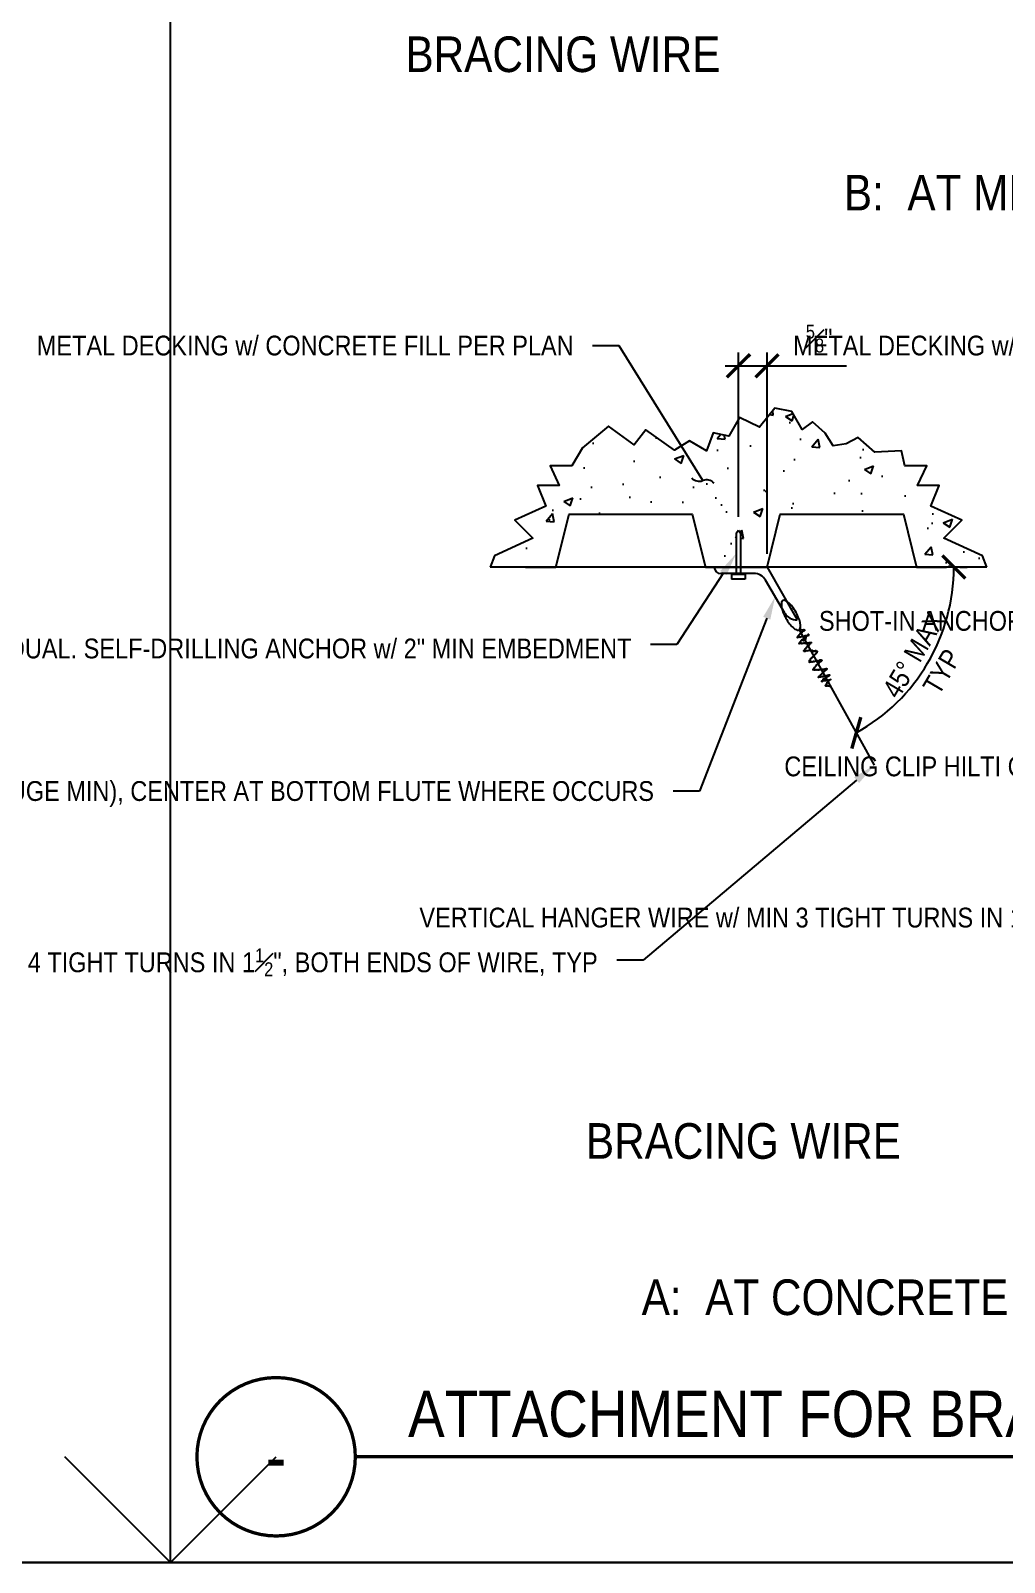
# Model space of a CAD drawing. Header units: inches. Extents: x -16404 to 14624, y -1591 to 16152.
# Drawn here: x -15247 to -15191.6, y 7440 to 7527 of the extents above; entities that cross this region are included whole.
import ezdxf
from ezdxf import colors
from ezdxf.entities.mleader import LeaderData, LeaderLine
from ezdxf.enums import TextEntityAlignment as Align
from ezdxf.math import Vec2, Vec3

# ---------------------------------------------------------------- set-up
doc = ezdxf.new("R2010")
doc.units = ezdxf.units.IN
doc.header["$LTSCALE"] = 24
doc.header["$MEASUREMENT"] = 0
doc.linetypes.add('DASHED2', pattern=[0.375, 0.25, -0.125])
doc.layers.get('0').update_dxf_attribs({"linetype": 'CONTINUOUS'})
doc.layers.get('DefPoints').update_dxf_attribs({"color": 251, "linetype": 'CONTINUOUS'})
doc.layers.add('NON-PLOT', color=253, linetype='CONTINUOUS', plot=False)
doc.layers.add('S-ANNO-GRID-NONPLOT', color=251, linetype='CONTINUOUS', plot=False)
for name, color, linetype in [('S-ANNO-DIMS', 2, 'CONTINUOUS'), ('S-ANNO-NOTE', 4, 'CONTINUOUS'), ('S-ARCH', 1, 'CONTINUOUS'), ('S-SIMPSON', 2, 'CONTINUOUS'), ('S-STEEL', 4, 'CONTINUOUS')]:
    doc.layers.add(name, color=color, linetype=linetype)
doc.layers.add('S-HATCH2', color=2, linetype='CONTINUOUS', transparency=0.5)
doc.styles.add('Arial', font='arial.ttf', dxfattribs={"width": 0.85})
doc.dimstyles.new('DIM-12', dxfattribs={"dimscale": 12, "dimtxt": 0.09375, "dimasz": 0.109375, "dimexe": 0.0625, "dimexo": 0.0625, "dimgap": 0.0625, "dimtad": 1, "dimdec": 4, "dimzin": 11, "dimdsep": 46, "dimlunit": 4, "dimtxsty": 'Arial', "dimblk": 'ARCHTICK', "dimcen": 0.125, "dimclrd": 256, "dimclre": 256, "dimclrt": 4, "dimadec": 0, "dimazin": 0, "dimtfac": 0.75, "dimtdec": 4, "dimtofl": 0, "dimtmove": 0, "dimatfit": 3, "dimldrblk": 'ARCHTICK', "dimfxl": 1, "dimfrac": 1, "dimtolj": 1, "dimtzin": 11, "dimarcsym": 0})
doc.dimstyles.new('DIM-12$0', dxfattribs={"dimscale": 12, "dimtxt": 0.09375, "dimasz": 0.109375, "dimexe": 0.0625, "dimexo": 0.0625, "dimgap": 0.0625, "dimtad": 1, "dimdec": 4, "dimzin": 11, "dimdsep": 46, "dimlunit": 4, "dimtxsty": 'Arial', "dimblk": 'ARCHTICK', "dimblk1": 'ARCHTICK', "dimblk2": 'ARCHTICK', "dimsah": 1, "dimcen": 0.125, "dimdle": 0.0625, "dimclrd": 256, "dimclre": 256, "dimclrt": 4, "dimadec": 0, "dimazin": 0, "dimtfac": 0.75, "dimtdec": 4, "dimtofl": 0, "dimtmove": 0, "dimatfit": 3, "dimldrblk": 'ARCHTICK', "dimfxl": 1, "dimfrac": 1, "dimtolj": 1, "dimtzin": 11, "dimarcsym": 0})

# ---------------------------------------------------------------- blocks, each defined once
blk = doc.blocks.new('_ARCHTICK')
at = {"color": 0, "linetype": 'ByBlock', "const_width": 0.15}
blk.add_lwpolyline([(-0.5, -0.5), (0.5, 0.5)], dxfattribs=at)
blk = doc.blocks.new('*D2214')
at = {"layer": 'DefPoints', "color": 0, "transparency": 16777216}
for p in [(-15196.619, 7496.562), (-15194.921, 7496.562), (-15203.297, 7492.986), (-15197.101, 7489.541), (-15199.025, 7485.297)]:
    blk.add_point(p, dxfattribs=at)
at = {"layer": 'S-ANNO-DIMS', "lineweight": -2, "transparency": 16777216}
blk.add_line((-15194.171, 7496.562), (-15193.752, 7496.562), dxfattribs=at)
blk.add_arc((-15205.284, 7496.562), 10.781, 299.05815, 360, dxfattribs=at)
at = {"layer": 'S-ANNO-DIMS', "lineweight": -2, "transparency": 16777216, "xscale": 1.3125, "yscale": 1.3125, "zscale": 1.3125}
for p, rotation in [((-15194.502, 7496.562), 89.99999999998322), ((-15200.047, 7487.137), 209.0581480678287)]:
    blk.add_blockref('_ARCHTICK', p, dxfattribs=dict(at, rotation=rotation))
at = {"layer": 'S-ANNO-DIMS', "color": 4, "transparency": 16777216, "insert": (-15195.991, 7491.094), "char_height": 1.125, "attachment_point": 5, "rotation": 59.52907, "style": 'Arial'}
blk.add_mtext('\\A1;45° MAX\\PTYP', dxfattribs=at)
blk = doc.blocks.new('*D2216')
at = {"layer": 'DefPoints', "color": 0, "transparency": 16777216}
for p in [(-15205.119, 7507.996), (-15206.745, 7498.654), (-15205.119, 7496.562)]:
    blk.add_point(p, dxfattribs=at)
at = {"layer": 'S-ANNO-DIMS', "lineweight": -2, "transparency": 16777216}
for p, q in [((-15206.745, 7499.404), (-15206.745, 7508.746)), ((-15205.119, 7497.312), (-15205.119, 7508.746)), ((-15207.495, 7507.996), (-15205.119, 7507.996)), ((-15205.119, 7507.996), (-15200.606, 7507.996))]:
    blk.add_line(p, q, dxfattribs=at)
at = {"layer": 'S-ANNO-DIMS', "lineweight": -2, "transparency": 16777216, "xscale": 1.3125, "yscale": 1.3125, "zscale": 1.3125, "rotation": 180}
blk.add_blockref('_ARCHTICK', (-15206.745, 7507.996), dxfattribs=at)
at = {"layer": 'S-ANNO-DIMS', "lineweight": -2, "transparency": 16777216, "xscale": 1.3125, "yscale": 1.3125, "zscale": 1.3125}
blk.add_blockref('_ARCHTICK', (-15205.119, 7507.996), dxfattribs=at)
at = {"layer": 'S-ANNO-DIMS', "color": 4, "transparency": 16777216, "insert": (-15202.158, 7509.543), "char_height": 1.125, "attachment_point": 5, "style": 'Arial'}
blk.add_mtext('\\A1;{\\H0.7x;\\S5#8;}"', dxfattribs=at)
blk = doc.blocks.new('*U332')
at = {"const_width": 0.188}
for points in [[(-4.5, 0, -1), (4.5, 0, 3.732051)], [(-4.5, 0, 1), (4.5, 0, -3.732051)]]:
    blk.add_lwpolyline(points, format="xyb", dxfattribs=at)
blk.add_lwpolyline([(4.5, 0), (82.209, 0)], dxfattribs=at)
blk.add_circle((0, 0), 4.5)
at = {"style": 'Arial', "width": 0.85}
for tag, p in [('DWG_TITLE_1', (7.5, 6.188)), ('DWG_TITLE_2', (7.5, 2.438))]:
    blk.add_attdef(tag, text='', height=2.625, dxfattribs=at).set_placement(p, align=Align.MIDDLE_LEFT)
blk.add_attdef('#', text='', height=3, dxfattribs=at).set_placement((0, 0), align=Align.MIDDLE_CENTER)
blk.add_attdef('SCALE', text='', height=1.125, dxfattribs=at).set_placement((81.084, -1.125), align=Align.TOP_RIGHT)
blk = doc.blocks.new('_Integral')
at = {"color": 0, "linetype": 'ByBlock', "lineweight": -2}
for centre, start, end in [((0.445, -0.091), 102, 168), ((-0.445, 0.091), 282, 348)]:
    blk.add_arc(centre, 0.454, start, end, dxfattribs=at)
blk = doc.blocks.new('Se_24x36_DETAILS_GRID')
for p, q in [((15.5348, 0), (15.5348, 7.6667)), ((15.5348, 0), (16.0348, 0.5)), ((7.7674, 0), (15.5348, 0)), ((15.5348, 0), (23.3023, 0))]:
    blk.add_line(p, q)
at = {"linetype": 'DASHED2', "ltscale": 0.5}
blk.add_line((15.5348, 0), (15.0348, 0.5), dxfattribs=at)

msp = doc.modelspace()

# ---------------------------------------------------------------- hatches: boundary and pattern name
at = {"layer": 'S-HATCH2'}
h = msp.add_hatch(dxfattribs=at)
h.set_pattern_fill('AR-CONC', color=256, scale=0.75, style=0)
h.set_pattern_definition([(50, (-13131.177, 8726.4203), (5.379451, -0.470641), [0.5625, -6.1875]), (355, (-13131.177, 8726.42), (-1.040635, 5.641441), [0.45, -4.95]), (100.45144, (-13130.7285, 8726.381), (4.338816, 5.1708), [0.478051, -5.258566]), (46.1842, (-13131.177, 8727.92), (8.00431, -1.241395), [0.84375, -9.28125]), (96.63564, (-13130.51, 8727.817), (7.009965, 7.30589), [0.717078, -7.887853]), (351.18416, (-13131.177, 8727.92), (7.009965, 7.30589), [0.675, -7.425]), (21, (-13130.427, 8727.5453), (4.476803, -3.019642), [0.5625, -6.1875]), (326, (-13130.427, 8727.545), (1.824865, 5.438625), [0.45, -4.95]), (71.45144, (-13130.054, 8727.2936), (6.301668, 2.418984), [0.478051, -5.258566]), (37.5, (-13131.1768, 8726.4203), (0.0911989, 2.4967039), [0, -4.89, 0, -5.025, 0, -4.96875]), (7.5, (-13131.1768, 8726.4203), (1.9730215, 2.9580878), [0, -2.865, 0, -4.7775, 0, -1.89375]), (327.5, (-13132.8493, 8726.4203), (4.0036683, -0.1691615), [0, -1.875, 0, -5.85, 0, -7.7625]), (317.5, (-13133.5993, 8726.4203), (4.3738963, 0.7507874), [0, -2.4375, 0, -3.885, 0, -5.5125])])
h.paths.add_polyline_path([(-15196.04153, 7502.30414), (-15197.28541, 7502.30414), (-15197.48764, 7503.15531), (-15198.99083, 7503.07873), (-15199.94441, 7503.9268), (-15200.63068, 7503.56991), (-15201.36258, 7503.43847), (-15201.81298, 7504.17074), (-15202.5261, 7504.80914), (-15203.13065, 7504.37627), (-15203.71241, 7505.3902), (-15204.66949, 7505.59675), (-15205.55151, 7504.50771), (-15206.67749, 7505.05224), (-15207.28322, 7503.99994), (-15208.18402, 7504.1877), (-15208.55935, 7503.15499), (-15209.51643, 7503.73706), (-15210.38629, 7503.20419), (-15212.00836, 7504.34826), (-15212.67315, 7503.49686), (-15214.13569, 7504.5611), (-15215.59822, 7503.33723), (-15216.20666, 7502.30414), (-15217.45054, 7502.30414), (-15216.92414, 7501.20279), (-15218.16117, 7501.20279), (-15217.68741, 7500.01928), (-15219.45086, 7499.23027), (-15218.42474, 7498.20416), (-15220.60893, 7497.20515), (-15220.85937, 7496.56167), (-15217.11861, 7496.56167), (-15216.36861, 7499.56167), (-15209.36861, 7499.56167), (-15208.61861, 7496.56167), (-15206.87834, 7496.56167), (-15206.87834, 7498.49177), (-15206.74489, 7498.65364), (-15206.62434, 7498.49056), (-15206.62434, 7496.56167), (-15205.11861, 7496.56167), (-15204.36861, 7499.56167), (-15197.36861, 7499.56167), (-15196.61861, 7496.56167), (-15194.92131, 7496.56167), (-15192.6327, 7496.56167), (-15192.88313, 7497.20515), (-15195.06733, 7498.20416), (-15194.04121, 7499.23027), (-15195.80466, 7500.01928), (-15195.33089, 7501.20279), (-15196.56793, 7501.20279)])

# ---------------------------------------------------------------- linework, layer by layer
at = {"layer": 'NON-PLOT'}
msp.add_lwpolyline([(-15192.6327, 7496.56167), (-15192.88313, 7497.20515), (-15195.06733, 7498.20416), (-15194.04121, 7499.23027), (-15195.80466, 7500.01928), (-15195.33089, 7501.20279), (-15196.56793, 7501.20279), (-15196.04153, 7502.30414), (-15197.28541, 7502.30414), (-15197.48764, 7503.15531), (-15198.99083, 7503.07873), (-15199.94441, 7503.9268), (-15200.63068, 7503.56991), (-15201.36258, 7503.43847), (-15201.81298, 7504.17074), (-15202.5261, 7504.80914), (-15203.13065, 7504.37627), (-15203.71241, 7505.3902), (-15204.66949, 7505.59675), (-15205.55151, 7504.50771), (-15206.67749, 7505.05224), (-15207.28322, 7503.99994), (-15208.18402, 7504.1877), (-15208.55935, 7503.15499), (-15209.51643, 7503.73706), (-15210.38629, 7503.20419), (-15212.00836, 7504.34826), (-15212.67315, 7503.49686), (-15214.13569, 7504.5611), (-15215.59822, 7503.33723), (-15216.20666, 7502.30414), (-15217.45054, 7502.30414), (-15216.92414, 7501.20279), (-15218.16117, 7501.20279), (-15217.68741, 7500.01928), (-15219.45086, 7499.23027), (-15218.42474, 7498.20416), (-15220.60893, 7497.20515), (-15220.85937, 7496.56167)], dxfattribs=at)
at = {"layer": 'S-ANNO-GRID-NONPLOT'}
msp.add_lwpolyline([(-13183.31796, 7440), (-15798.26811, 7440), (-15798.26811, 9000), (-13183.31796, 9000)], close=True, dxfattribs=at)
at = {"layer": 'S-ARCH', "color": 2}
msp.add_line((-15203.29682, 7492.98589), (-15199.02467, 7485.29714), dxfattribs=at)
msp.add_lwpolyline([(-15204.05117, 7493.66141, 0.03562601), (-15203.83653, 7493.33263, 0.04775441), (-15203.63772, 7493.1171, 0.09098116), (-15203.4102, 7492.97796, 0.22219039), (-15203.29682, 7492.98589, 0.22219039), (-15203.23019, 7493.07797, 0.09098116), (-15203.22816, 7493.34466, 0.04775441), (-15203.30617, 7493.62732, 0.03562601), (-15203.47197, 7493.98324, 0.03562601), (-15203.68662, 7494.31202, 0.04775441), (-15203.88542, 7494.52756, 0.09098116), (-15204.11295, 7494.6667, 0.22219039), (-15204.22632, 7494.65876, 0.22219039), (-15204.29295, 7494.56668, 0.09098116), (-15204.29498, 7494.29999, 0.04775441), (-15204.21697, 7494.01734, 0.03562601)], format="xyb", close=True, dxfattribs=at)
msp.add_lwpolyline([(-15203.30174, 7492.99732), (-15203.27953, 7493.00966), (-15203.27542, 7493.00226), (-15203.26802, 7493.00637), (-15203.26391, 7492.99897), (-15203.2491, 7493.0072), (-15203.24499, 7492.9998), (-15203.23759, 7493.00391), (-15203.23348, 7492.99651), (-15203.22608, 7493.00062), (-15203.22197, 7492.99322), (-15203.21456, 7492.99734), (-15203.21045, 7492.98994), (-15203.18825, 7493.00227), (-15203.18414, 7492.99487), (-15203.16933, 7493.0031), (-15203.16522, 7492.9957), (-15203.15782, 7492.99981), (-15203.15371, 7492.99241), (-15203.1389, 7493.00064), (-15203.13479, 7492.99324), (-15203.12739, 7492.99735), (-15203.12328, 7492.98995), (-15203.10848, 7492.99818), (-15203.10436, 7492.99078), (-15203.09696, 7492.99489), (-15203.09285, 7492.98749), (-15203.07805, 7492.99571), (-15203.07394, 7492.98831), (-15203.02953, 7493.01299), (-15203.01308, 7492.98339), (-15202.99828, 7492.99162), (-15202.99005, 7492.97682), (-15202.98265, 7492.98093), (-15202.97854, 7492.97353), (-15202.97114, 7492.97764), (-15202.96703, 7492.97024), (-15203.01884, 7492.94145), (-15203.01473, 7492.93405), (-15203.08874, 7492.89293), (-15203.09285, 7492.90033), (-15203.10766, 7492.8921), (-15203.10355, 7492.8847), (-15203.13315, 7492.86825), (-15203.12904, 7492.86085), (-15203.18825, 7492.82795), (-15203.18414, 7492.82055), (-15203.19895, 7492.81232), (-15203.19483, 7492.80492), (-15203.20964, 7492.7967), (-15203.20553, 7492.7893), (-15203.22033, 7492.78107), (-15203.21622, 7492.77367), (-15203.24582, 7492.75722), (-15203.24171, 7492.74982), (-15203.26392, 7492.73749), (-15203.25981, 7492.73009), (-15203.27461, 7492.72186), (-15203.2705, 7492.71446), (-15203.3001, 7492.69801), (-15203.29599, 7492.69061), (-15203.3256, 7492.67416), (-15203.32149, 7492.66676), (-15203.32889, 7492.66265), (-15203.32478, 7492.65525), (-15203.35438, 7492.6388), (-15203.35027, 7492.6314), (-15203.36507, 7492.62317), (-15203.36096, 7492.61577), (-15203.39057, 7492.59932), (-15203.38646, 7492.59192), (-15203.40126, 7492.5837), (-15203.39715, 7492.5763), (-15203.41195, 7492.56807), (-15203.40784, 7492.56067), (-15203.41524, 7492.55656), (-15203.40044, 7492.56478), (-15203.39633, 7492.55738), (-15203.34452, 7492.58617), (-15203.33629, 7492.57137), (-15203.32149, 7492.5796), (-15203.31738, 7492.5722), (-15203.27297, 7492.59687), (-15203.26886, 7492.58947), (-15203.26146, 7492.59359), (-15203.25734, 7492.58619), (-15203.24994, 7492.5903), (-15203.24583, 7492.5829), (-15203.22363, 7492.59524), (-15203.21951, 7492.58784), (-15203.1677, 7492.61663), (-15203.16359, 7492.60923), (-15203.14879, 7492.61745), (-15203.14468, 7492.61005), (-15203.09286, 7492.63884), (-15203.08464, 7492.62404), (-15203.07724, 7492.62815), (-15203.06902, 7492.61335), (-15202.95059, 7492.67915), (-15202.94237, 7492.66435), (-15202.93496, 7492.66847), (-15202.93085, 7492.66107), (-15202.91605, 7492.66929), (-15202.91194, 7492.66189), (-15202.90454, 7492.66601), (-15202.90042, 7492.65861), (-15202.89302, 7492.66272), (-15202.88891, 7492.65532), (-15202.8593, 7492.67177), (-15202.85108, 7492.65697), (-15202.82147, 7492.67342), (-15202.81736, 7492.66602), (-15202.80996, 7492.67013), (-15202.80585, 7492.66273), (-15202.74664, 7492.69563), (-15202.75897, 7492.71783), (-15202.75157, 7492.72195), (-15202.75568, 7492.72935), (-15202.80009, 7492.70467), (-15202.79187, 7492.68987), (-15202.9177, 7492.61996), (-15202.89303, 7492.57556), (-15202.95224, 7492.54265), (-15202.90701, 7492.46126), (-15203.04024, 7492.38723), (-15203.03613, 7492.37983), (-15203.04353, 7492.37572), (-15203.03942, 7492.36832), (-15203.04682, 7492.3642), (-15203.06738, 7492.4012), (-15203.08958, 7492.38886), (-15203.08218, 7492.39298), (-15203.08629, 7492.40038), (-15203.07149, 7492.4086), (-15203.0756, 7492.416), (-15203.0682, 7492.42012), (-15203.07231, 7492.42752), (-15203.06491, 7492.43163), (-15203.07313, 7492.44643), (-15203.08794, 7492.4382), (-15203.09205, 7492.4456), (-15203.15866, 7492.40859), (-15203.15455, 7492.40119), (-15203.18416, 7492.38474), (-15203.18005, 7492.37734), (-15203.20225, 7492.365), (-15203.19814, 7492.3576), (-15203.20554, 7492.35349), (-15203.20143, 7492.34609), (-15203.22364, 7492.33375), (-15203.21952, 7492.32635), (-15203.23433, 7492.31813), (-15203.23021, 7492.31073), (-15203.23762, 7492.30661), (-15203.2335, 7492.29921), (-15203.25571, 7492.28687), (-15203.2516, 7492.27947), (-15203.2664, 7492.27125), (-15203.26229, 7492.26385), (-15203.27709, 7492.25562), (-15203.27298, 7492.24822), (-15203.28038, 7492.24411), (-15203.27627, 7492.23671), (-15203.28367, 7492.2326), (-15203.27956, 7492.2252), (-15203.29436, 7492.21697), (-15203.29025, 7492.20957), (-15203.29765, 7492.20546), (-15203.29025, 7492.20957), (-15203.29436, 7492.21697), (-15203.27956, 7492.2252), (-15203.28367, 7492.2326), (-15203.26887, 7492.24082), (-15203.28367, 7492.2326), (-15203.27956, 7492.2252), (-15203.28696, 7492.22109), (-15203.24995, 7492.24165), (-15203.23762, 7492.21945), (-15203.22282, 7492.22768), (-15203.2187, 7492.22028), (-15203.1743, 7492.24495), (-15203.15785, 7492.21535), (-15203.14305, 7492.22358), (-15203.13482, 7492.20878), (-15203.08301, 7492.23757), (-15203.07068, 7492.21537), (-15203.01886, 7492.24415), (-15203.01064, 7492.22935), (-15202.96623, 7492.25403), (-15202.94567, 7492.21703), (-15202.93087, 7492.22526), (-15202.92676, 7492.21786), (-15202.88975, 7492.23842), (-15202.88564, 7492.23102), (-15202.87824, 7492.23513), (-15202.87001, 7492.22033), (-15202.85521, 7492.22856), (-15202.8511, 7492.22116), (-15202.83629, 7492.22938), (-15202.83218, 7492.22198), (-15202.77297, 7492.25488), (-15202.76475, 7492.24008), (-15202.70553, 7492.27298), (-15202.70142, 7492.26558), (-15202.68662, 7492.27381), (-15202.67839, 7492.25901), (-15202.67099, 7492.26312), (-15202.66688, 7492.25572), (-15202.62247, 7492.2804), (-15202.61836, 7492.273), (-15202.61096, 7492.27711), (-15202.60685, 7492.26971), (-15202.59945, 7492.27382), (-15202.59533, 7492.26642), (-15202.58793, 7492.27054), (-15202.58382, 7492.26314), (-15202.65043, 7492.22612), (-15202.64221, 7492.21132), (-15202.70883, 7492.17431), (-15202.70471, 7492.16691), (-15202.71212, 7492.1628), (-15202.708, 7492.1554), (-15202.72281, 7492.14717), (-15202.7187, 7492.13977), (-15202.7261, 7492.13566), (-15202.72199, 7492.12826), (-15202.7812, 7492.09536), (-15202.77709, 7492.08796), (-15202.78449, 7492.08385), (-15202.78038, 7492.07645), (-15202.78778, 7492.07233), (-15202.78367, 7492.06493), (-15202.85028, 7492.02792), (-15202.84617, 7492.02052), (-15202.89798, 7491.99173), (-15202.88565, 7491.96953), (-15202.90045, 7491.96131), (-15202.89634, 7491.95391), (-15202.91114, 7491.94568), (-15202.90703, 7491.93828), (-15202.93664, 7491.92183), (-15202.93253, 7491.91443), (-15202.97694, 7491.88976), (-15202.97282, 7491.88236), (-15202.98023, 7491.87824), (-15202.97611, 7491.87084), (-15202.99832, 7491.85851), (-15202.9901, 7491.84371), (-15203.0123, 7491.83137), (-15203.00819, 7491.82397), (-15203.02299, 7491.81574), (-15203.01888, 7491.80834), (-15203.04108, 7491.796), (-15203.03697, 7491.7886), (-15202.98339, 7491.81838), (-15202.97928, 7491.81098), (-15203.00148, 7491.79864), (-15202.99737, 7491.79124), (-15202.98997, 7491.79535), (-15202.98586, 7491.78795), (-15203.00984, 7491.77463), (-15203.00572, 7491.76723), (-15202.99092, 7491.77546), (-15202.98681, 7491.76806), (-15202.935, 7491.79684), (-15202.92677, 7491.78204), (-15202.91937, 7491.78616), (-15202.91526, 7491.77876), (-15202.85605, 7491.81166), (-15202.84371, 7491.78946), (-15202.7845, 7491.82236), (-15202.78039, 7491.81496), (-15202.73598, 7491.83963), (-15202.71953, 7491.81004), (-15202.66032, 7491.84294), (-15202.64798, 7491.82074), (-15202.64058, 7491.82485), (-15202.63647, 7491.81745), (-15202.62907, 7491.82156), (-15202.62084, 7491.80676), (-15202.56163, 7491.83966), (-15202.54518, 7491.81006), (-15202.53778, 7491.81418), (-15202.51311, 7491.76978), (-15202.4465, 7491.80679), (-15202.43005, 7491.77719), (-15202.41525, 7491.78542), (-15202.41114, 7491.77802), (-15202.35192, 7491.81092), (-15202.33959, 7491.78872), (-15202.33219, 7491.79283), (-15202.32808, 7491.78543), (-15202.32067, 7491.78954), (-15202.31656, 7491.78214), (-15202.30916, 7491.78625), (-15202.30505, 7491.77885), (-15202.29765, 7491.78297), (-15202.29354, 7491.77557), (-15202.33002, 7491.75529), (-15202.32591, 7491.74789), (-15202.2741, 7491.77668), (-15202.26176, 7491.75448), (-15202.27657, 7491.74626), (-15202.27246, 7491.73886), (-15202.28038, 7491.73446), (-15202.27216, 7491.71966), (-15202.29436, 7491.70732), (-15202.29025, 7491.69992), (-15202.29765, 7491.69581), (-15202.29354, 7491.68841), (-15202.30834, 7491.68018), (-15202.30423, 7491.67278), (-15202.34124, 7491.65222), (-15202.33713, 7491.64482), (-15202.35933, 7491.63248), (-15202.35522, 7491.62508), (-15202.40703, 7491.59629), (-15202.3947, 7491.57409), (-15202.44651, 7491.5453), (-15202.4424, 7491.5379), (-15202.4498, 7491.53379), (-15202.44569, 7491.52639), (-15202.46049, 7491.51817), (-15202.45638, 7491.51077), (-15202.52299, 7491.47375), (-15202.51477, 7491.45895), (-15202.52217, 7491.45484), (-15202.51806, 7491.44744), (-15202.54767, 7491.43099), (-15202.54355, 7491.42359), (-15202.55836, 7491.41536), (-15202.55425, 7491.40796), (-15202.61346, 7491.37506), (-15202.60524, 7491.36026), (-15202.62744, 7491.34793), (-15202.62333, 7491.34053), (-15202.66774, 7491.31585), (-15202.65952, 7491.30105), (-15202.66692, 7491.29694), (-15202.66281, 7491.28954), (-15202.72202, 7491.25664), (-15202.71791, 7491.24924), (-15202.72531, 7491.24512), (-15202.7212, 7491.23772), (-15202.7286, 7491.23361), (-15202.72038, 7491.21881), (-15202.67419, 7491.24447), (-15202.66597, 7491.22967), (-15202.68817, 7491.21733), (-15202.68406, 7491.20993), (-15202.69146, 7491.20582), (-15202.68735, 7491.19842), (-15202.70216, 7491.1902), (-15202.69804, 7491.1828), (-15202.70545, 7491.17868), (-15202.70133, 7491.17128), (-15202.71614, 7491.16306), (-15202.71203, 7491.15566), (-15202.71943, 7491.15155), (-15202.64541, 7491.19267), (-15202.6413, 7491.18527), (-15202.65047, 7491.18017), (-15202.64636, 7491.17278), (-15202.63896, 7491.17689), (-15202.63485, 7491.16949), (-15202.58304, 7491.19828), (-15202.5707, 7491.17608), (-15202.5633, 7491.18019), (-15202.55919, 7491.17279), (-15202.48517, 7491.21392), (-15202.47284, 7491.19172), (-15202.46544, 7491.19583), (-15202.46132, 7491.18843), (-15202.45392, 7491.19254), (-15202.4457, 7491.17774), (-15202.38649, 7491.21064), (-15202.38237, 7491.20324), (-15202.33796, 7491.22792), (-15202.32563, 7491.20572), (-15202.25161, 7491.24684), (-15202.23928, 7491.22464), (-15202.18007, 7491.25755), (-15202.17595, 7491.25015), (-15202.16115, 7491.25837), (-15202.15704, 7491.25097), (-15202.10523, 7491.27976), (-15202.097, 7491.26496), (-15202.0896, 7491.26907), (-15202.08549, 7491.26167), (-15202.04108, 7491.28635), (-15202.03697, 7491.27895), (-15202.03645, 7491.27924), (-15202.02822, 7491.26444), (-15202.02082, 7491.26855), (-15202.01671, 7491.26115), (-15202.00931, 7491.26526), (-15202.0052, 7491.25786), (-15201.9978, 7491.26198), (-15202.00572, 7491.25757), (-15201.9975, 7491.24277), (-15202.05671, 7491.20987), (-15202.04437, 7491.18767), (-15202.1776, 7491.11365), (-15202.16938, 7491.09885), (-15202.17678, 7491.09473), (-15202.17267, 7491.08733), (-15202.23188, 7491.05443), (-15202.22777, 7491.04703), (-15202.27958, 7491.01824), (-15202.27547, 7491.01084), (-15202.33468, 7490.97794), (-15202.32646, 7490.96314), (-15202.34126, 7490.95492), (-15202.33715, 7490.94752), (-15202.35196, 7490.93929), (-15202.34784, 7490.93189), (-15202.36265, 7490.92367), (-15202.35854, 7490.91627), (-15202.36594, 7490.91216), (-15202.36183, 7490.90476), (-15202.38403, 7490.89242), (-15202.37992, 7490.88502), (-15202.43913, 7490.85212), (-15202.43091, 7490.83732), (-15202.44571, 7490.82909), (-15202.4416, 7490.82169), (-15202.43243, 7490.82679), (-15202.42832, 7490.81939), (-15202.43572, 7490.81528), (-15202.4316, 7490.80788), (-15202.43901, 7490.80376), (-15202.43489, 7490.79636), (-15202.4497, 7490.78814), (-15202.44559, 7490.78074), (-15202.5196, 7490.73961), (-15202.51138, 7490.72481), (-15202.51878, 7490.7207), (-15202.51467, 7490.7133), (-15202.44065, 7490.75443), (-15202.43654, 7490.74703), (-15202.45312, 7490.73782), (-15202.44078, 7490.71562), (-15202.43338, 7490.71973), (-15202.42927, 7490.71233), (-15202.37746, 7490.74112), (-15202.36512, 7490.71892), (-15202.35772, 7490.72303), (-15202.35361, 7490.71563), (-15202.34621, 7490.71974), (-15202.3421, 7490.71234), (-15202.29769, 7490.73702), (-15202.28946, 7490.72222), (-15202.28206, 7490.72633), (-15202.27384, 7490.71153), (-15202.22203, 7490.74032), (-15202.20147, 7490.70332), (-15202.14966, 7490.73211), (-15202.14143, 7490.71731), (-15202.08962, 7490.7461), (-15202.07729, 7490.7239), (-15202.06248, 7490.73212), (-15202.05837, 7490.72472), (-15202.00656, 7490.75351), (-15201.99834, 7490.73871), (-15201.99094, 7490.74282), (-15201.98682, 7490.73542), (-15201.94241, 7490.7601), (-15201.9383, 7490.7527), (-15201.9235, 7490.76093), (-15201.91528, 7490.74613), (-15201.90787, 7490.75024), (-15201.90376, 7490.74284), (-15201.88156, 7490.75518), (-15201.87745, 7490.74778), (-15201.82563, 7490.77657), (-15201.82152, 7490.76917), (-15201.80672, 7490.77739), (-15201.80261, 7490.76999), (-15201.7582, 7490.79467), (-15201.75409, 7490.78727), (-15201.74668, 7490.79138), (-15201.74257, 7490.78398), (-15201.73517, 7490.78809), (-15201.73106, 7490.78069), (-15201.72366, 7490.7848), (-15201.71955, 7490.7774), (-15201.71214, 7490.78152), (-15201.70803, 7490.77412), (-15201.69323, 7490.78234), (-15201.73764, 7490.75767), (-15201.72942, 7490.74287), (-15201.78863, 7490.70997), (-15201.78452, 7490.70257), (-15201.84373, 7490.66967), (-15201.83962, 7490.66227), (-15201.88403, 7490.63759), (-15201.87581, 7490.62279), (-15201.92762, 7490.594), (-15201.92351, 7490.5866), (-15201.93091, 7490.58249), (-15201.92268, 7490.56769), (-15201.94489, 7490.55535), (-15201.94078, 7490.54795), (-15201.99999, 7490.51505), (-15201.99588, 7490.50765), (-15202.01068, 7490.49942), (-15202.00657, 7490.49202), (-15202.02137, 7490.4838), (-15202.01726, 7490.4764), (-15202.07647, 7490.4435), (-15202.07236, 7490.4361), (-15202.07976, 7490.43199), (-15202.07565, 7490.42459), (-15202.09786, 7490.41225), (-15202.09375, 7490.40485), (-15202.10115, 7490.40074), (-15202.09704, 7490.39334), (-15202.11924, 7490.381), (-15202.11513, 7490.3736), (-15202.14474, 7490.35715), (-15202.14062, 7490.34975), (-15202.15543, 7490.34152), (-15202.15132, 7490.33412), (-15202.18832, 7490.31356), (-15202.18421, 7490.30616), (-15202.20642, 7490.29382), (-15202.19161, 7490.30205), (-15202.1875, 7490.29465), (-15202.12829, 7490.32755), (-15202.12007, 7490.31275), (-15202.11266, 7490.31686), (-15202.10855, 7490.30946), (-15202.10115, 7490.31357), (-15202.09704, 7490.30617), (-15202.08224, 7490.3144), (-15202.07812, 7490.307), (-15202.01891, 7490.3399), (-15202.01069, 7490.3251), (-15201.99588, 7490.33333), (-15201.99177, 7490.32593), (-15201.94736, 7490.3506), (-15201.93503, 7490.3284), (-15201.92023, 7490.33663), (-15201.91611, 7490.32923), (-15201.8569, 7490.36213), (-15201.85279, 7490.35473), (-15201.79358, 7490.38763), (-15201.78124, 7490.36543), (-15201.73683, 7490.3901), (-15201.72861, 7490.37531), (-15201.66939, 7490.40821), (-15201.66528, 7490.40081), (-15201.65788, 7490.40492), (-15201.65377, 7490.39752), (-15201.59456, 7490.43042), (-15201.59044, 7490.42302), (-15201.58304, 7490.42713), (-15201.57893, 7490.41973), (-15201.57153, 7490.42385), (-15201.56742, 7490.41645), (-15201.56002, 7490.42056), (-15201.61923, 7490.38766), (-15201.60689, 7490.36546), (-15201.6513, 7490.34078), (-15201.65542, 7490.34818), (-15201.70723, 7490.31939), (-15201.70312, 7490.31199), (-15201.71792, 7490.30377), (-15201.71381, 7490.29637), (-15201.78042, 7490.25935), (-15201.77631, 7490.25195), (-15201.93915, 7490.16148), (-15201.93503, 7490.15408), (-15201.94984, 7490.14585), (-15201.94573, 7490.13845), (-15201.97533, 7490.122), (-15201.97122, 7490.1146), (-15201.99343, 7490.10226), (-15201.98931, 7490.09486), (-15202.01152, 7490.08253), (-15202.00741, 7490.07513), (-15202.01481, 7490.07101), (-15202.0107, 7490.06361), (-15202.0181, 7490.0595), (-15202.0033, 7490.06773), (-15201.99918, 7490.06033), (-15201.88076, 7490.12613), (-15201.87253, 7490.11133), (-15201.86513, 7490.11544), (-15201.86102, 7490.10804), (-15201.81661, 7490.13272), (-15201.80839, 7490.11792), (-15201.80099, 7490.12203), (-15201.79688, 7490.11463), (-15201.75247, 7490.13931), (-15201.73602, 7490.10971), (-15201.67681, 7490.14261), (-15201.66858, 7490.12781), (-15201.66118, 7490.13192), (-15201.65707, 7490.12452), (-15201.64967, 7490.12863), (-15201.64556, 7490.12123), (-15201.59374, 7490.15002), (-15201.58963, 7490.14262), (-15201.53042, 7490.17552), (-15201.52631, 7490.16812), (-15201.51891, 7490.17223), (-15201.51479, 7490.16483), (-15201.49999, 7490.17306), (-15201.49588, 7490.16566), (-15201.48848, 7490.16977), (-15201.6069, 7490.10397), (-15201.60279, 7490.09657), (-15201.61019, 7490.09246), (-15201.60608, 7490.08506), (-15201.6653, 7490.05216), (-15201.66118, 7490.04476), (-15201.66859, 7490.04064), (-15201.66447, 7490.03324), (-15201.70888, 7490.00857), (-15201.70477, 7490.00117), (-15201.71217, 7489.99706), (-15201.70806, 7489.98966), (-15201.71546, 7489.98554), (-15201.71135, 7489.97814), (-15201.72616, 7489.96992), (-15201.72204, 7489.96252), (-15201.72945, 7489.95841), (-15201.72533, 7489.95101), (-15201.74014, 7489.94278), (-15201.73603, 7489.93538), (-15201.74343, 7489.93127), (-15201.73932, 7489.92387), (-15201.74672, 7489.91976), (-15201.74261, 7489.91236), (-15201.75741, 7489.90413), (-15201.7533, 7489.89673), (-15201.7681, 7489.88851), (-15201.76399, 7489.88111), (-15201.77879, 7489.87288), (-15201.77468, 7489.86548), (-15201.79688, 7489.85314), (-15201.79277, 7489.84574), (-15201.80017, 7489.84163), (-15201.79606, 7489.83423), (-15201.81087, 7489.826), (-15201.79853, 7489.8038), (-15201.79113, 7489.80792), (-15201.78702, 7489.80052), (-15201.76481, 7489.81286), (-15201.7607, 7489.80546), (-15201.7459, 7489.81368), (-15201.74179, 7489.80628), (-15201.70478, 7489.82684), (-15201.70067, 7489.81944), (-15201.69327, 7489.82356), (-15201.68915, 7489.81616), (-15201.68175, 7489.82027), (-15201.67764, 7489.81287), (-15201.67024, 7489.81698), (-15201.66613, 7489.80958), (-15201.65132, 7489.81781), (-15201.64721, 7489.81041), (-15201.63981, 7489.81452), (-15201.6357, 7489.80712), (-15201.6209, 7489.81535), (-15201.61678, 7489.80795), (-15201.60938, 7489.81206), (-15201.60527, 7489.80466), (-15201.59787, 7489.80877), (-15201.59376, 7489.80137), (-15201.58636, 7489.80548), (-15201.58224, 7489.79808), (-15201.57484, 7489.8022), (-15201.57073, 7489.7948), (-15201.56333, 7489.79891), (-15201.55922, 7489.79151), (-15201.55182, 7489.79562), (-15201.5477, 7489.78822), (-15201.5403, 7489.79233), (-15201.53619, 7489.78493), (-15201.52879, 7489.78905), (-15201.52468, 7489.78165), (-15201.51728, 7489.78576)], dxfattribs=at)
msp.add_lwpolyline([(-15195.44488, 7478.85446, 0, 0.5, 0), (-15196.17343, 7480.16565, 0, 0, 0), (-15199.02467, 7485.29714, 0, 0, 0)], format="xyseb", dxfattribs=at)
at = {"layer": 'S-SIMPSON'}
for p, q in [((-15206.87834, 7498.49177), (-15206.74489, 7498.65364)), ((-15206.87834, 7498.49177), (-15206.87834, 7496.15097)), ((-15206.74489, 7498.65364), (-15206.62434, 7498.49056)), ((-15206.62434, 7498.49056), (-15206.62434, 7496.15097)), ((-15207.14135, 7496.1516), (-15206.36555, 7496.1516)), ((-15207.14135, 7496.1516), (-15207.14135, 7495.86766)), ((-15206.36555, 7496.1516), (-15206.36555, 7495.86766)), ((-15206.36555, 7495.86766), (-15207.14135, 7495.86766))]:
    msp.add_line(p, q, dxfattribs=at)
at = {"layer": 'S-STEEL'}
for p, q in [((-15192.6327, 7496.56167), (-15220.85937, 7496.56167)), ((-15208.11861, 7496.56167), (-15205.11861, 7496.56167)), ((-15205.86861, 7496.18667), (-15207.74361, 7496.18667)), ((-15205.11861, 7496.56167), (-15203.41372, 7493.56167)), ((-15204.11219, 7493.93667), (-15205.20543, 7495.81167))]:
    msp.add_line(p, q, dxfattribs=at)
msp.add_lwpolyline([(-15218.84914, 7496.56167), (-15217.11861, 7496.56167), (-15216.36861, 7499.56167), (-15209.36861, 7499.56167), (-15208.61861, 7496.56167), (-15205.11861, 7496.56167), (-15204.36861, 7499.56167), (-15197.36861, 7499.56167), (-15196.61861, 7496.56167), (-15194.92131, 7496.56167)], dxfattribs=at)
for centre, radius, start, end in [((-15207.74361, 7496.56167), 0.375, 180, 270), ((-15205.83514, 7495.47195), 0.7155, 28.3460442, 92.6817595), ((-15203.4506, 7494.33097), 0.77018, 210.7942458, 272.7443852)]:
    msp.add_arc(centre, radius, start, end, dxfattribs=at)

# ---------------------------------------------------------------- block references
at = {"layer": 'S-ANNO-GRID-NONPLOT', "xscale": 12, "yscale": 12, "zscale": 12}
msp.add_blockref('Se_24x36_DETAILS_GRID', (-15425.43172, 7440), dxfattribs=at)
at = {"layer": 'S-ANNO-NOTE'}
msp.add_blockref('*U332', (-15233.01352, 7446), dxfattribs=at).add_auto_attribs({'#': '-', 'DWG_TITLE_2': 'ATTACHMENT FOR BRACING WIRE', 'SCALE': 'SCALE: N.T.S.'})

# ---------------------------------------------------------------- texts
at = {"layer": 'S-ANNO-NOTE', "color": 6, "char_height": 2.025, "attachment_point": 8, "style": 'Arial'}
for s, insert, width in [('BRACING WIRE', (-15216.71668, 7524.65857), 31.0800653), ('B:  AT METAL DECK', (-15189.3976, 7516.79386), 56.4519575), ('BRACING WIRE', (-15206.46058, 7462.9047), 31.0800653), ('A:  AT CONCRETE FILLED METAL DECK', (-15189.3976, 7454.02462), 56.4519575)]:
    msp.add_mtext(s, dxfattribs=dict(at, insert=insert, width=width))

# ---------------------------------------------------------------- dimensions: what is measured, and where the dimension line sits
at = {"layer": 'S-ANNO-DIMS'}
dim = msp.add_linear_dim(base=(-15205.11861, 7507.99585), p1=(-15206.74489, 7498.65364), p2=(-15205.11861, 7496.56167), text='{\\H0.7x;\\S5#8;}"', dimstyle='DIM-12$0', dxfattribs=at)
dim.commit()
dim.dimension.update_dxf_attribs({"geometry": '*D2216', "text_midpoint": (-15202.15759, 7507.99585), "dimtype": 160})
dim = msp.add_angular_dim_2l(base=(-15197.10114, 7489.5415), line1=((-15196.61861, 7496.56167), (-15194.92131, 7496.56167)), line2=((-15203.29682, 7492.98589), (-15199.02467, 7485.29714)), text='45° MAX\\XTYP', dimstyle='DIM-12', dxfattribs=at)
dim.commit()
dim.dimension.update_dxf_attribs({"geometry": '*D2214', "text_midpoint": (-15195.9914, 7491.09446)})

# ---------------------------------------------------------------- leaders
at = {"layer": 'S-ANNO-NOTE'}
ml = msp.add_multileader_mtext('Standard', dxfattribs=at)
ml.set_content('\\A1;METAL DECKING w/ CONCRETE FILL PER PLAN', color=4, style='Arial')
ml.set_leader_properties(color=2)
ml.set_arrow_properties(name='INTEGRAL')
ml.build(insert=Vec2(0, 0))
ml.multileader.update_dxf_attribs({"dogleg_length": 0.36, "arrow_head_size": 1.3125, "scale": 12})
ctx = ml.context
ctx.base_point, ctx.scale, ctx.char_height, ctx.arrow_head_size, ctx.landing_gap_size, ctx.plane_origin = Vec3(-15234.53076, 7509.13708), 12, 1.125, 1.3125, 1.08, Vec3(-15168.39317, 7797.96886)
ctx.text_align_type = 2
notes = []
notes.append((ctx, [(0, (1, 1, 0), (-15213.5278, 7509.13708), (-1, 0), 1.5, [(0, [(-15208.76496, 7501.47433)], 0, [])])]))
ctx.mtext.insert, ctx.mtext.width, ctx.mtext.alignment, ctx.mtext.flow_direction = Vec3(-15216.1078, 7509.70918), 19.6430737, 3, 5
ml = msp.add_multileader_mtext('Standard', dxfattribs=at)
ml.set_content('\\A1;METAL DECKING w/ CONCRETE FILL PER PLAN', color=4, style='Arial')
ml.set_leader_properties(color=2)
ml.set_arrow_properties(name='INTEGRAL')
ml.build(insert=Vec2(0, 0))
ml.multileader.update_dxf_attribs({"dogleg_length": 0.36, "arrow_head_size": 1.3125, "scale": 12})
ctx = ml.context
ctx.base_point, ctx.scale, ctx.char_height, ctx.arrow_head_size, ctx.landing_gap_size, ctx.plane_origin = Vec3(-15191.55621, 7509.13708), 12, 1.125, 1.3125, 1.08, Vec3(-15125.41863, 7797.96886)
ctx.text_align_type = 2
notes.append((ctx, [(0, (1, 1, 0), (-15170.55325, 7509.13708), (-1, 0), 1.5, [(0, [(-15165.79042, 7501.47433)], 0, [])])]))
ctx.mtext.insert, ctx.mtext.width, ctx.mtext.alignment, ctx.mtext.flow_direction = Vec3(-15173.13325, 7509.70918), 19.6430737, 3, 5
ml = msp.add_multileader_mtext('Standard', dxfattribs=at)
ml.set_content('\\A1;{\\H0.7x;\\S3#8;\\H1.4286x;"%%C HILTI KWIK BOLT TZ OR EQUAL. SELF-DRILLING ANCHOR w/ 2" MIN EMBEDMENT}', color=4, style='Arial')
ml.set_leader_properties(color=2)
ml.build(insert=Vec2(0, 0))
ml.multileader.update_dxf_attribs({"dogleg_length": 0.36, "arrow_head_size": 1.3125, "scale": 12})
ctx = ml.context
ctx.base_point, ctx.scale, ctx.char_height, ctx.arrow_head_size, ctx.landing_gap_size, ctx.plane_origin = Vec3(-15237.41997, 7492.15644), 12, 1.125, 1.3125, 1.08, Vec3(-15167.76273, 7790.49126)
ctx.text_align_type = 2
notes.append((ctx, [(0, (1, 1, 0), (-15210.24384, 7492.15644), (-1, 0), 1.5, [(0, [(-15206.87834, 7497.32137)], 0, [])])]))
ctx.mtext.insert, ctx.mtext.width, ctx.mtext.alignment, ctx.mtext.flow_direction = Vec3(-15212.82384, 7492.71894), 24.332059, 3, 5
ml = msp.add_multileader_mtext('Standard', dxfattribs=at)
ml.set_content('\\A1;SHOT-IN ANCHOR HILTI X-CW OR X-U27 OR EQUAL', color=4, style='Arial')
ml.set_leader_properties(color=2)
ml.build(insert=Vec2(0, 0))
ml.multileader.update_dxf_attribs({"dogleg_length": 0.36, "arrow_head_size": 1.3125, "scale": 12})
ctx = ml.context
ctx.base_point, ctx.scale, ctx.char_height, ctx.arrow_head_size, ctx.landing_gap_size, ctx.plane_origin = Vec3(-15189.3705, 7493.45679), 12, 1.125, 1.3125, 1.08, Vec3(-15125.41863, 7787.28361)
ctx.text_align_type = 2
notes.append((ctx, [(0, (1, 1, 0), (-15166.56397, 7493.45679), (-1, 0), 1.5, [(0, [(-15163.9038, 7497.30418)], 0, [])])]))
ctx.mtext.insert, ctx.mtext.width, ctx.mtext.alignment, ctx.mtext.flow_direction = Vec3(-15169.14397, 7494.06304), 19.801219, 3, 5
ml = msp.add_multileader_mtext('Standard', dxfattribs=at)
ml.set_content('\\A1;CEILING CLIP HILTI OR EQUAL (13 GAUGE x {\\H0.7x;\\S3#4;\\H1.42857x;" WIDE)}', color=4, style='Arial')
ml.set_leader_properties(color=2)
ml.build(insert=Vec2(0, 0))
ml.multileader.update_dxf_attribs({"dogleg_length": 0.36, "arrow_head_size": 1.3125, "scale": 12})
ctx = ml.context
ctx.base_point, ctx.scale, ctx.char_height, ctx.arrow_head_size, ctx.landing_gap_size, ctx.plane_origin = Vec3(-15190.37978, 7485.29188), 12, 1.125, 1.3125, 1.08, Vec3(-15125.41863, 7779.1187)
ctx.text_align_type = 2
notes.append((ctx, [(0, (1, 1, 0), (-15167.23603, 7485.29188), (-1, 0), 1.5, [(0, [(-15162.51907, 7495.38908)], 0, [])])]))
ctx.mtext.insert, ctx.mtext.width, ctx.mtext.alignment, ctx.mtext.flow_direction = Vec3(-15169.81603, 7486.01975), 20.7010749, 3, 5
ml = msp.add_multileader_mtext('Standard', dxfattribs=at)
ml.set_content('\\A1;STEEL STRAP (3" WIDE x 3" LONG x 12 GAUGE MIN), CENTER AT BOTTOM FLUTE WHERE OCCURS', color=4, style='Arial')
ml.set_leader_properties(color=2)
ml.build(insert=Vec2(0, 0))
ml.multileader.update_dxf_attribs({"dogleg_length": 0.36, "arrow_head_size": 1.3125, "scale": 12})
ctx = ml.context
ctx.base_point, ctx.scale, ctx.char_height, ctx.arrow_head_size, ctx.landing_gap_size, ctx.plane_origin = Vec3(-15236.72011, 7483.82233), 12, 1.125, 1.3125, 1.08, Vec3(-15167.76273, 7782.15715)
ctx.text_align_type = 2
notes.append((ctx, [(0, (1, 1, 0), (-15208.96208, 7483.82233), (-1, 0), 1.5, [(0, [(-15204.65881, 7494.87417)], 0, [])])]))
ctx.mtext.insert, ctx.mtext.width, ctx.mtext.alignment, ctx.mtext.flow_direction = Vec3(-15211.54208, 7484.39442), 24.332059, 3, 5
ml = msp.add_multileader_mtext('Standard', dxfattribs=at)
ml.set_content('\\A1;SPLAYED SEISMIC BRACING WIRE WITH MIN 4 TIGHT TURNS IN 1{\\H0.7x;\\S1#2;\\H1.4286x;", BOTH ENDS OF WIRE, TYP}', color=4, style='Arial')
ml.set_leader_properties(color=2)
ml.build(insert=Vec2(0, 0))
ml.multileader.update_dxf_attribs({"dogleg_length": 0.36, "arrow_head_size": 1.3125, "scale": 12})
ctx = ml.context
ctx.base_point, ctx.scale, ctx.char_height, ctx.arrow_head_size, ctx.landing_gap_size, ctx.plane_origin = Vec3(-15238.03182, 7474.21232), 12, 1.125, 1.3125, 1.08, Vec3(-15167.82861, 7772.54714)
ctx.text_align_type = 2
notes.append((ctx, [(0, (1, 1, 0), (-15212.16021, 7474.21232), (-1, 0), 1.5, [(0, [(-15199.02467, 7485.29714)], 0, [])])]))
ctx.mtext.insert, ctx.mtext.width, ctx.mtext.alignment, ctx.mtext.flow_direction = Vec3(-15214.74021, 7474.88609), 24.332059, 3, 5
ml = msp.add_multileader_mtext('Standard', dxfattribs=at)
ml.set_content('\\A1;VERTICAL HANGER WIRE w/ MIN 3 TIGHT TURNS IN 1{\\H0.7x;\\S1#2;\\H1.42857x;", BOTH ENDS OF WIRE, TYP}', color=4, style='Arial')
ml.set_leader_properties(color=2)
ml.build(insert=Vec2(0, 0))
ml.multileader.update_dxf_attribs({"dogleg_length": 0.36, "arrow_head_size": 1.3125, "scale": 12})
ctx = ml.context
ctx.base_point, ctx.scale, ctx.char_height, ctx.arrow_head_size, ctx.landing_gap_size, ctx.plane_origin = Vec3(-15190.37228, 7476.75481), 12, 1.125, 1.3125, 1.08, Vec3(-15125.41863, 7765.58658)
ctx.text_align_type = 2
notes.append((ctx, [(0, (1, 1, 0), (-15168.5331, 7476.75481), (-1, 0), 1.5, [(0, [(-15162.32564, 7481.43639)], 0, [])])]))
ctx.mtext.insert, ctx.mtext.width, ctx.mtext.alignment, ctx.mtext.flow_direction = Vec3(-15171.1131, 7477.42858), 19.6430737, 3, 5
for ctx, leaders in notes:
    for number, flags, end, landing, length, lines in leaders:
        leader = LeaderData()
        leader.index, (leader.has_last_leader_line, leader.has_dogleg_vector, leader.attachment_direction) = number, flags
        leader.last_leader_point, leader.dogleg_vector, leader.dogleg_length = Vec3(end), Vec3(landing), length
        for number, points, colour, breaks in lines:
            line = LeaderLine()
            line.index, line.vertices, line.color, line.breaks = number, Vec3.list(points), colors.encode_raw_color(colour), breaks
            leader.lines.append(line)
        ctx.leaders.append(leader)

doc.saveas('drawing.dxf')
